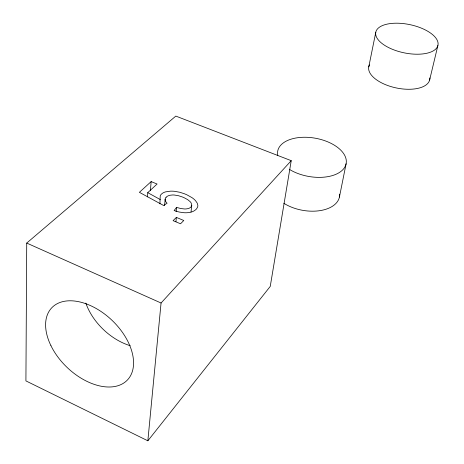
<?xml version="1.0" encoding="UTF-8"?>
<svg xmlns="http://www.w3.org/2000/svg" width="464" height="464" viewBox="0 0 464 464"><rect width="100%" height="100%" fill="white"/><g stroke="black" fill="none" stroke-linecap="round" stroke-linejoin="round"><path stroke-width="0.7" d="M26.726 243.066L25.914 380.898L147.854 440.8L270.245 286.41L291.23 160.672L175.81 116.087L26.726 243.066L161.06 303.015L147.854 440.8M147.395 196.916L147.738 192.659L157.087 184.028L151.154 181.592L139.391 192.328L163.601 205.488L167.081 203.215A11.339 6.821 5.1 0 1 165.178 200.036M150.394 190.745L151.154 181.592M159.918 203.835L160.231 195.849A10.533 6.322 4.8 0 1 161.478 194.062L162.748 193.082A10.991 6.595 4.8 0 1 165.439 191.899L170.398 191.168A18.577 11.211 4.9 0 1 174.609 191.313L179.835 192.276L184.324 193.737A36.511 22.313 4.6 0 1 186.928 194.828L191.963 197.629A24.087 14.622 5 0 1 195.622 200.813L197.217 203.116L197.838 205.303A12.064 7.302 5.4 0 1 197.473 207.367L196.539 208.841A15.556 9.408 5.3 0 1 195.298 210.047L193.906 210.981A12.168 7.372 5.4 0 1 189.863 212.408L187.044 212.738A16.617 10.034 5.4 0 1 183.988 212.715L179.179 212.036L174.116 210.569L176.535 207.396L180.832 208.539L184.527 208.968A9.645 5.829 5.4 0 0 186.36 208.893L187.949 208.626A6.809 4.118 5.4 0 0 190.6 207.333A7.685 4.652 5.4 0 0 191.243 206.619A7.07 4.28 5.4 0 0 191.771 205.227L191.156 203.012A13.247 8.021 5.1 0 0 190.112 201.631L187.688 199.642L184.249 197.78A30.508 18.647 4.6 0 0 182.201 196.916L178.315 195.669L174.116 195.002A11.327 6.832 4.9 0 0 172.434 194.979L169.946 195.269A7.824 4.71 4.9 0 0 167.545 196.162L166.889 196.591A9.5 5.725 5 0 0 166.135 197.246M164.575 205.622L165.167 199.236M176.105 211.665L176.535 207.396M175.937 221.688L176.372 217.39L183.79 220.493L180.537 223.781L173.084 220.661L176.372 217.39M191.023 211.938L191.731 205.517M339.416 197.078L346.103 163.769M368.77 66.868L375.788 32.236M429.612 80.057L437.888 45.507A31.755 14.39 11.8 0 0 394.499 23.235A31.755 14.39 11.8 0 0 388.235 47.386A31.755 14.39 11.8 0 0 437.888 45.507M161.06 303.015L291.23 160.672M147.738 192.659L160.295 199.572M165.196 200.036A8.033 4.831 4.9 0 1 166.118 197.241M130.175 345.686A49.897 32.538 43.7 0 1 85.84 303.096M429.832 77.923A31.129 14.947 12 0 1 395.867 87.858A31.129 14.947 12 0 1 369.501 64.856M339.654 194.242A34.069 19.894 10.3 0 1 320.253 210.598A34.069 19.894 10.3 0 1 283.823 203.261M277.768 155.417A34.777 19.401 10.2 0 1 317.388 138.62A34.777 19.401 10.2 0 1 343.122 169.412A34.777 19.401 10.2 0 1 289.466 169.418M50.941 345.674A52.293 32.55 43.7 0 0 127.107 380.312A52.293 32.55 43.7 0 0 90.706 305.701A52.293 32.55 43.7 0 0 50.941 345.674"/></g></svg>
